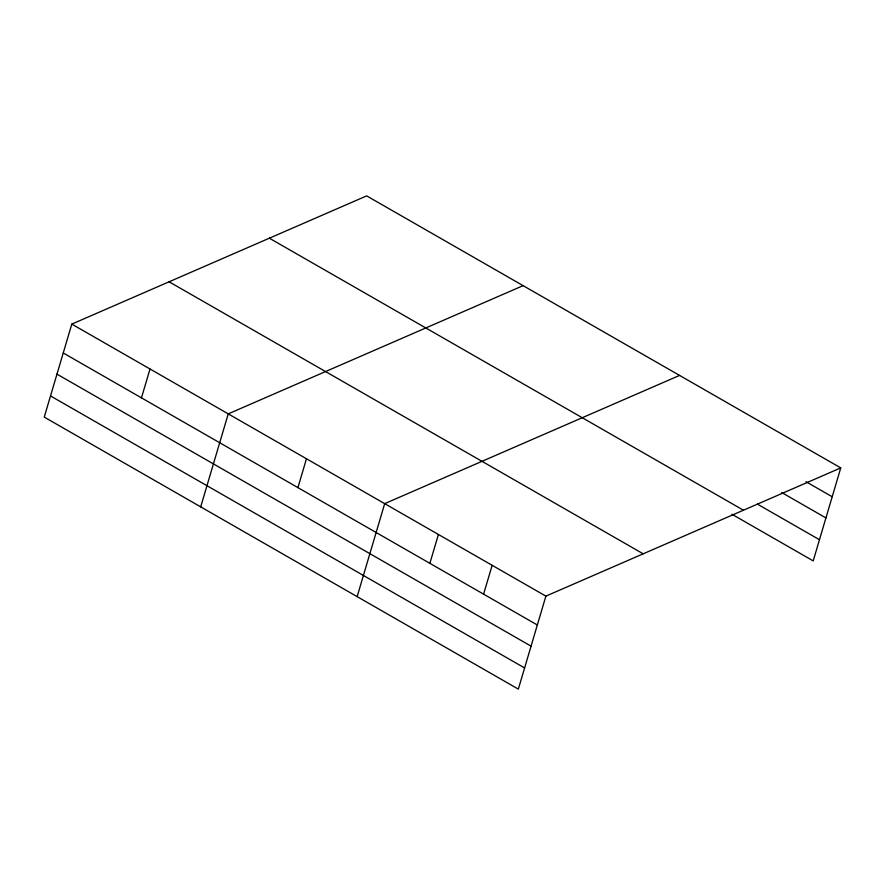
<?xml version="1.0" encoding="UTF-8"?>
<svg xmlns="http://www.w3.org/2000/svg" width="885" height="885" viewBox="0 0 885 885"><rect width="100%" height="100%" fill="white"/><g stroke="black" fill="none" stroke-linecap="round" stroke-linejoin="round"><path stroke-width="1.33" d="M71.796 324.109L44.25 417.101L518.333 689.116L545.879 596.136L840.75 467.899L366.667 195.884L71.796 324.109L545.879 596.136M141.467 397.852L150.019 368.99M200.696 506.873L228.241 413.881L523.112 285.645M297.913 487.624L306.464 458.762M357.142 596.634L384.687 503.642L679.558 375.417M429.867 563.336L438.418 534.474M483.597 594.167L492.148 565.305M840.75 467.899L813.204 560.891L732.017 514.307M805.936 481.683L832.199 496.762M781.754 492.569L825.937 517.924M757.383 504.107L819.477 539.728M269.361 238.198L743.444 510.214M169.101 281.795L643.185 553.811M63.244 352.971L537.328 624.987M56.972 374.134L531.055 646.15M50.522 395.938L524.595 667.954"/></g></svg>
